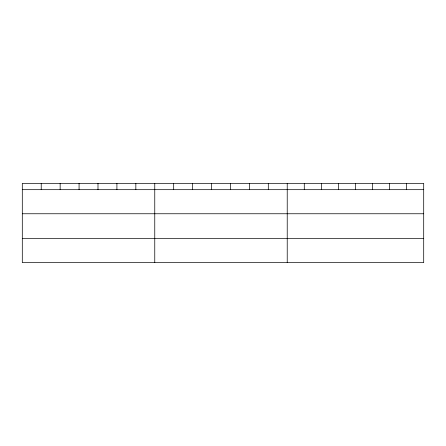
<?xml version="1.0" encoding="UTF-8"?>
<svg xmlns="http://www.w3.org/2000/svg" width="446" height="446" viewBox="0 0 446 446"><rect width="100%" height="100%" fill="white"/><g stroke="black" fill="none" stroke-linecap="round" stroke-linejoin="round"><path stroke-width="0.67" d="M423.7 189.678L423.7 262.644L22.3 262.644L22.3 183.356L423.7 183.356L423.7 189.678L22.3 189.678M22.3 213.757L423.7 213.757M22.3 238.565L423.7 238.565M406.64 183.356L406.64 189.678M389.581 183.356L389.581 189.678M372.522 183.356L372.522 189.678M355.462 183.356L355.462 189.678M338.402 183.356L338.402 189.678M321.343 183.356L321.343 189.678M304.283 183.356L304.283 189.678M287.224 183.356L287.224 262.644M268.302 183.356L268.302 189.678M249.375 183.356L249.375 189.678M230.454 183.356L230.454 189.678M211.532 183.356L211.532 189.678M192.611 183.356L192.611 189.678M173.684 183.356L173.684 189.678M154.762 183.356L154.762 262.644M135.84 183.356L135.84 189.678M116.913 183.356L116.913 189.678M97.992 183.356L97.992 189.678M79.07 183.356L79.07 189.678M60.149 183.356L60.149 189.678M41.222 183.356L41.222 189.678"/></g></svg>
